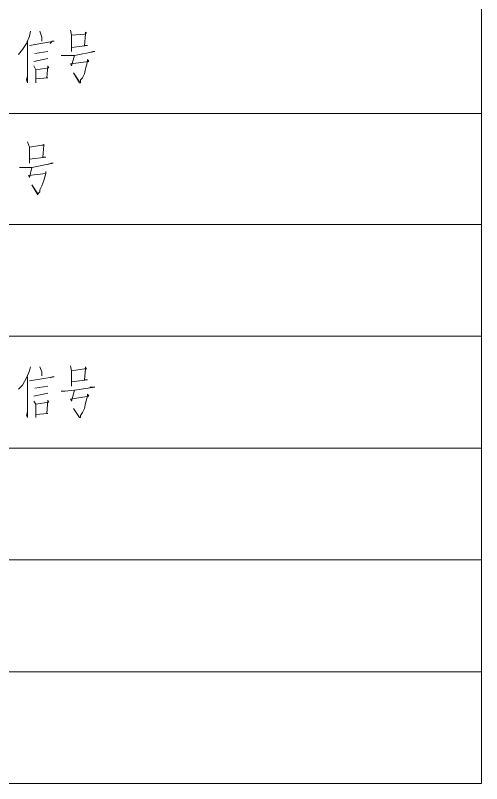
# Model space of a CAD drawing. Header units: millimetres. Extents: x 201 to 11482, y -7821 to 251.
# Drawn here: x 3513.33 to 3542.42, y -5564.59 to -5516.62 of the extents above; entities that cross this region are included whole.
import ezdxf

# ---------------------------------------------------------------- set-up
doc = ezdxf.new("R2010")
doc.units = ezdxf.units.MM

msp = doc.modelspace()

# ---------------------------------------------------------------- linework, layer by layer
at = {"color": 0, "lineweight": 18}
for points in [[(3452.754, -5522.744), (3542.416, -5522.744), (3542.416, -5515.759)], [(3514.285, -5517.601), (3514.222, -5517.918), (3514.031, -5518.363), (3513.777, -5518.744), (3513.523, -5519.061)], [(3514.857, -5517.601), (3514.984, -5517.982), (3514.984, -5518.109), (3514.984, -5518.236), (3514.984, -5517.982)], [(3516.762, -5517.537), (3516.825, -5517.855), (3516.825, -5518.871), (3516.825, -5518.617), (3517.841, -5518.49), (3517.651, -5518.49), (3517.714, -5517.791), (3517.714, -5517.664), (3517.778, -5517.728), (3517.651, -5517.791), (3516.825, -5517.855)], [(3514.095, -5518.236), (3514.095, -5520.839), (3514.031, -5520.649), (3514.095, -5520.395)], [(3514.222, -5518.49), (3515.746, -5518.236), (3515.619, -5518.236), (3515.492, -5518.363)], [(3514.539, -5518.998), (3515.365, -5518.871)], [(3516.19, -5519.125), (3516.444, -5519.125), (3517.016, -5519.125), (3518.286, -5518.871), (3518.159, -5518.871), (3517.968, -5518.934)], [(3515.365, -5519.315), (3514.476, -5519.506)], [(3517.016, -5519.125), (3516.825, -5519.76), (3516.762, -5519.633), (3517.905, -5519.506), (3517.841, -5519.379), (3517.841, -5519.506), (3517.714, -5519.95), (3517.651, -5520.268), (3517.524, -5520.522), (3517.397, -5520.649), (3517.397, -5520.839), (3517.333, -5520.839), (3516.952, -5520.204), (3517.333, -5520.776)], [(3514.476, -5519.76), (3514.603, -5520.014), (3514.603, -5520.839), (3514.603, -5520.585), (3515.365, -5520.522), (3515.301, -5520.522), (3515.365, -5519.76), (3515.428, -5519.887), (3514.603, -5520.014)], [(3452.754, -5529.666), (3542.416, -5529.666), (3542.416, -5522.744)], [(3514.095, -5524.522), (3514.222, -5524.84), (3514.222, -5525.856), (3514.222, -5525.602), (3515.238, -5525.475), (3515.047, -5525.475), (3515.111, -5524.713), (3515.111, -5524.649), (3515.111, -5524.713), (3514.984, -5524.713), (3514.222, -5524.84)], [(3513.587, -5526.11), (3513.841, -5526.11), (3514.349, -5526.11), (3515.682, -5525.856), (3515.555, -5525.856), (3515.365, -5525.919)], [(3514.349, -5526.11), (3514.222, -5526.745), (3514.158, -5526.618), (3515.238, -5526.491), (3515.238, -5526.364), (3515.238, -5526.491), (3515.111, -5526.935), (3514.984, -5527.253), (3514.857, -5527.507), (3514.857, -5527.634), (3514.73, -5527.761), (3514.73, -5527.824), (3514.349, -5527.189), (3514.73, -5527.761)], [(3452.754, -5536.651), (3542.416, -5536.651), (3542.416, -5529.666)], [(3452.754, -5543.636), (3542.416, -5543.636), (3542.416, -5536.651)], [(3514.285, -5538.556), (3514.222, -5538.81), (3514.031, -5539.254), (3513.777, -5539.699), (3513.523, -5539.953)], [(3514.857, -5538.556), (3514.984, -5538.873), (3514.984, -5539), (3514.984, -5539.127), (3514.984, -5538.873)], [(3516.762, -5538.492), (3516.825, -5538.81), (3516.825, -5539.762), (3516.825, -5539.508), (3517.841, -5539.381), (3517.651, -5539.381), (3517.714, -5538.683), (3517.714, -5538.556), (3517.778, -5538.683), (3517.651, -5538.683), (3516.825, -5538.81)], [(3514.095, -5539.191), (3514.095, -5541.731), (3514.031, -5541.604), (3514.095, -5541.35)], [(3514.222, -5539.445), (3515.746, -5539.191), (3515.619, -5539.191), (3515.492, -5539.254)], [(3514.539, -5539.889), (3515.365, -5539.762)], [(3516.19, -5540.08), (3516.444, -5540.08), (3517.016, -5540.016), (3518.286, -5539.826), (3518.159, -5539.826), (3517.968, -5539.826)], [(3517.016, -5540.016), (3516.825, -5540.715), (3516.762, -5540.588), (3517.905, -5540.397), (3517.841, -5540.27), (3517.841, -5540.397), (3517.714, -5540.842), (3517.651, -5541.159), (3517.524, -5541.413), (3517.397, -5541.604), (3517.397, -5541.731), (3517.333, -5541.731), (3516.952, -5541.159), (3517.333, -5541.731)], [(3515.365, -5540.207), (3514.476, -5540.397)], [(3514.476, -5540.715), (3514.603, -5540.905), (3514.603, -5541.731), (3514.603, -5541.54), (3515.365, -5541.477), (3515.301, -5541.477), (3515.365, -5540.651), (3515.428, -5540.778), (3514.603, -5540.905)], [(3452.754, -5550.621), (3542.416, -5550.621), (3542.416, -5543.636)], [(3452.754, -5557.606), (3542.416, -5557.606), (3542.416, -5550.621)], [(3452.754, -5564.591), (3542.416, -5564.591), (3542.416, -5557.606)]]:
    msp.add_lwpolyline(points, dxfattribs=at)

doc.saveas('drawing.dxf')
